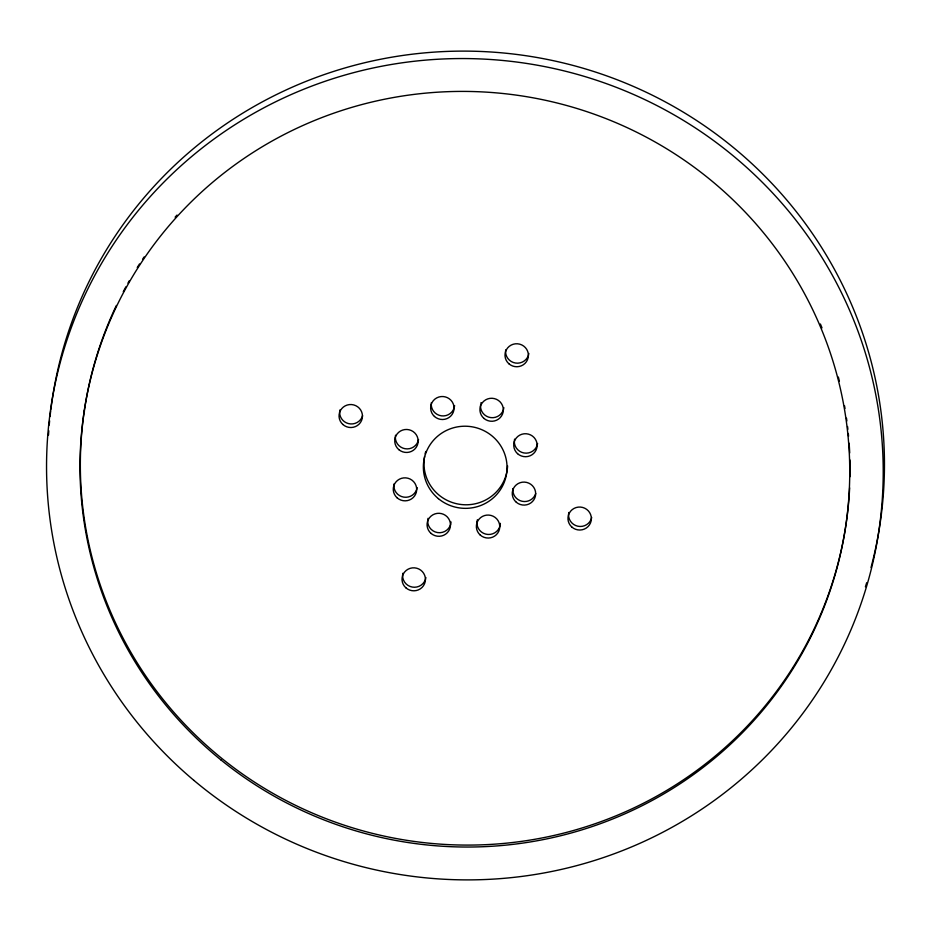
<?xml version="1.0" encoding="UTF-8"?>
<svg xmlns="http://www.w3.org/2000/svg" width="931" height="931" viewBox="0 0 931 931"><rect width="100%" height="100%" fill="white"/><g stroke="black" fill="none" stroke-linecap="round" stroke-linejoin="round"><path stroke-width="1.4" d="M507.593 465.861A41.86 41.045 9.5 0 1 461.264 504.521A41.86 41.045 9.5 0 1 424.571 456.458M425.106 453.932A41.86 41.045 9.5 0 1 425.793 451.454M535.709 493.605A11.719 11.498 9.5 0 1 512.923 488.566M537.606 443.482A11.719 11.498 9.5 0 1 523.885 452.955A11.719 11.498 9.5 0 1 514.587 439.129M503.857 407.673A11.719 11.498 9.5 0 1 490.812 417.612A11.719 11.498 9.5 0 1 480.594 404.752M480.873 403.332A11.719 11.498 9.5 0 1 481.071 402.634M454.607 405.555A11.719 11.498 9.5 0 1 441.527 415.854A11.719 11.498 9.5 0 1 431.367 402.634M418.554 439.583A11.719 11.498 9.5 0 1 404.904 448.695A11.719 11.498 9.5 0 1 395.524 435.231M417.146 487.6A11.719 11.498 9.5 0 1 403.786 497.131A11.719 11.498 9.5 0 1 393.988 483.969M451.058 521.977A11.719 11.498 9.5 0 1 437.593 532.579A11.719 11.498 9.5 0 1 428.016 518.346M500.366 523.373A11.719 11.498 9.5 0 1 487.972 534.464A11.719 11.498 9.5 0 1 476.986 521.884M477.079 521.174A11.719 11.498 9.5 0 1 477.394 519.766M591.709 517.473A11.719 11.498 9.5 0 1 577.779 526.201A11.719 11.498 9.5 0 1 568.806 512.481M425.898 577.546A11.719 11.498 9.5 0 1 412.2 587.054A11.719 11.498 9.5 0 1 402.867 573.252M362.613 415.657A11.719 11.498 9.5 0 1 348.508 423.605A11.719 11.498 9.5 0 1 339.896 409.966M528.866 353.477A11.719 11.498 9.5 0 1 515.53 363.043A11.719 11.498 9.5 0 1 505.696 349.905M849.631 487.867A385.073 377.614 9.5 0 1 372.9 833.478A385.073 377.614 9.5 0 1 116.375 305.461M123.276 291.717A385.073 377.614 9.5 0 1 125.918 286.795M127.954 283.129A385.073 377.614 9.5 0 1 129.339 280.697M137.253 267.5A385.073 377.614 9.5 0 1 139.51 263.95M142.571 259.26A385.073 377.614 9.5 0 1 144.13 256.933M175.121 217.156A385.073 377.614 9.5 0 1 177.006 215.073M820.386 323.988A385.073 377.614 9.5 0 1 822.003 327.875M838.342 377.043A385.073 377.614 9.5 0 1 839.366 381.128M844.533 405.765A385.073 377.614 9.5 0 1 844.999 408.523M846.488 418.194A385.073 377.614 9.5 0 1 846.861 420.963M847.559 426.514A385.073 377.614 9.5 0 1 847.873 429.296M848.304 433.462A385.073 377.614 9.5 0 1 848.56 436.243M849.13 443.214A385.073 377.614 9.5 0 1 849.7 452.978M849.945 459.949A385.073 377.614 9.5 0 1 850.003 476.707M50.868 409.407A418.554 410.443 9.5 0 1 544.228 58.828A418.554 410.443 9.5 0 1 871.02 567.561M866.691 582.713A418.554 410.443 9.5 0 1 865.399 586.821M48.505 435.091A418.554 410.443 9.5 0 1 48.784 430.797M49.227 425.083A418.554 410.443 9.5 0 1 49.611 420.8M50.041 416.529A418.554 410.443 9.5 0 1 50.693 410.827M84.116 413.387A385.073 377.614 9.5 0 1 84.477 410.618M438.408 498.655A41.86 41.045 9.5 0 0 506.429 474.542A41.86 41.045 9.5 0 0 450.767 428.644A41.86 41.045 9.5 0 0 438.408 498.655M516.344 502.286A11.719 11.498 9.5 0 0 535.476 495.769A11.719 11.498 9.5 0 0 520.057 482.724A11.719 11.498 9.5 0 0 516.344 502.286M517.543 453.665A11.719 11.498 9.5 0 0 536.873 447.741A11.719 11.498 9.5 0 0 521.884 434.242A11.719 11.498 9.5 0 0 517.543 453.665M484.015 418.461A11.719 11.498 9.5 0 0 503.147 411.944A11.719 11.498 9.5 0 0 487.728 398.899A11.719 11.498 9.5 0 0 484.015 418.461M434.451 416.46A11.719 11.498 9.5 0 0 453.793 410.536A11.719 11.498 9.5 0 0 438.792 397.037A11.719 11.498 9.5 0 0 434.451 416.46M398.84 449.661A11.719 11.498 9.5 0 0 417.961 443.144A11.719 11.498 9.5 0 0 402.541 430.099A11.719 11.498 9.5 0 0 398.84 449.661M397.083 497.794A11.719 11.498 9.5 0 0 416.413 491.871A11.719 11.498 9.5 0 0 401.412 478.359A11.719 11.498 9.5 0 0 397.083 497.794M431.158 533.486A11.719 11.498 9.5 0 0 450.29 526.969A11.719 11.498 9.5 0 0 434.87 513.924A11.719 11.498 9.5 0 0 431.158 533.486M480.175 534.999A11.719 11.498 9.5 0 0 499.505 529.076A11.719 11.498 9.5 0 0 484.504 515.576A11.719 11.498 9.5 0 0 480.175 534.999M571.797 527.004A11.719 11.498 9.5 0 0 591.104 521.034A11.719 11.498 9.5 0 0 576.068 507.57A11.719 11.498 9.5 0 0 571.797 527.004M508.826 363.718A11.719 11.498 9.5 0 0 528.133 357.748A11.719 11.498 9.5 0 0 513.097 344.284A11.719 11.498 9.5 0 0 508.826 363.718M342.887 424.501A11.719 11.498 9.5 0 0 362.194 418.519A11.719 11.498 9.5 0 0 347.158 405.055A11.719 11.498 9.5 0 0 342.887 424.501M405.858 587.787A11.719 11.498 9.5 0 0 425.164 581.805A11.719 11.498 9.5 0 0 410.129 568.341A11.719 11.498 9.5 0 0 405.858 587.787M193.962 780.434A418.554 410.443 9.5 0 0 876.397 545.659A418.554 410.443 9.5 0 0 324.279 81.567A418.554 410.443 9.5 0 0 193.962 780.434M220.984 759.964A385.073 377.614 9.5 0 0 844.661 532.811A385.073 377.614 9.5 0 0 328.98 114.897A385.073 377.614 9.5 0 0 220.984 759.964"/></g></svg>
